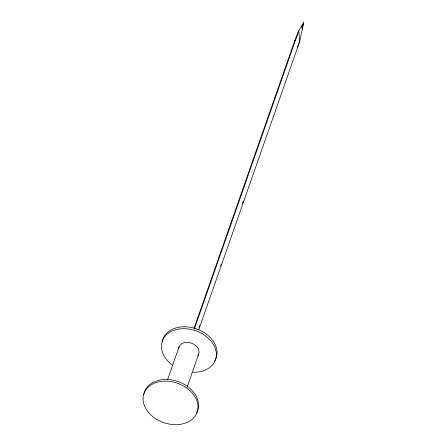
<?xml version="1.0" encoding="UTF-8"?>
<svg xmlns="http://www.w3.org/2000/svg" width="447" height="447" viewBox="0 0 447 447"><rect width="100%" height="100%" fill="white"/><g stroke="black" fill="none" stroke-linecap="round" stroke-linejoin="round"><path stroke-width="0.67" d="M301.937 28.96L303.787 22.35L298.814 30.67L294.824 40.481L194.065 328.204M167.636 379.525L179.029 346.984M194.367 328.925L298.814 30.67L299.646 41.632L198.652 330.015M199.044 327.316L199.736 325.343M220.488 266.082L221.181 264.11M242.391 203.536L243.084 201.563M187.114 387.108L198.742 353.912M297.4 47.153L299.646 41.632L303.787 22.35L301.312 27.351M294.824 40.481L296.987 36.106M172.497 365.182A28.195 20.853 19.3 0 1 171.81 331.149A28.195 20.853 19.3 0 1 214.113 345.704A28.195 20.853 19.3 0 1 192.903 372.206M178.733 348.302A10.449 7.728 19.3 0 1 191.886 343.318A10.449 7.728 19.3 0 1 197.742 355.683M162.255 342.016A28.195 20.853 19.3 0 1 197.116 329.093A28.195 20.853 19.3 0 1 214.404 361.377M143.805 394.701A28.195 20.853 19.3 0 1 177.805 381.464A28.195 20.853 19.3 0 1 196.663 412.888M148.98 412.978A28.195 20.853 19.3 0 0 196.077 414.565A28.195 20.853 19.3 0 0 166.502 381.14A28.195 20.853 19.3 0 0 148.98 412.978"/></g></svg>
